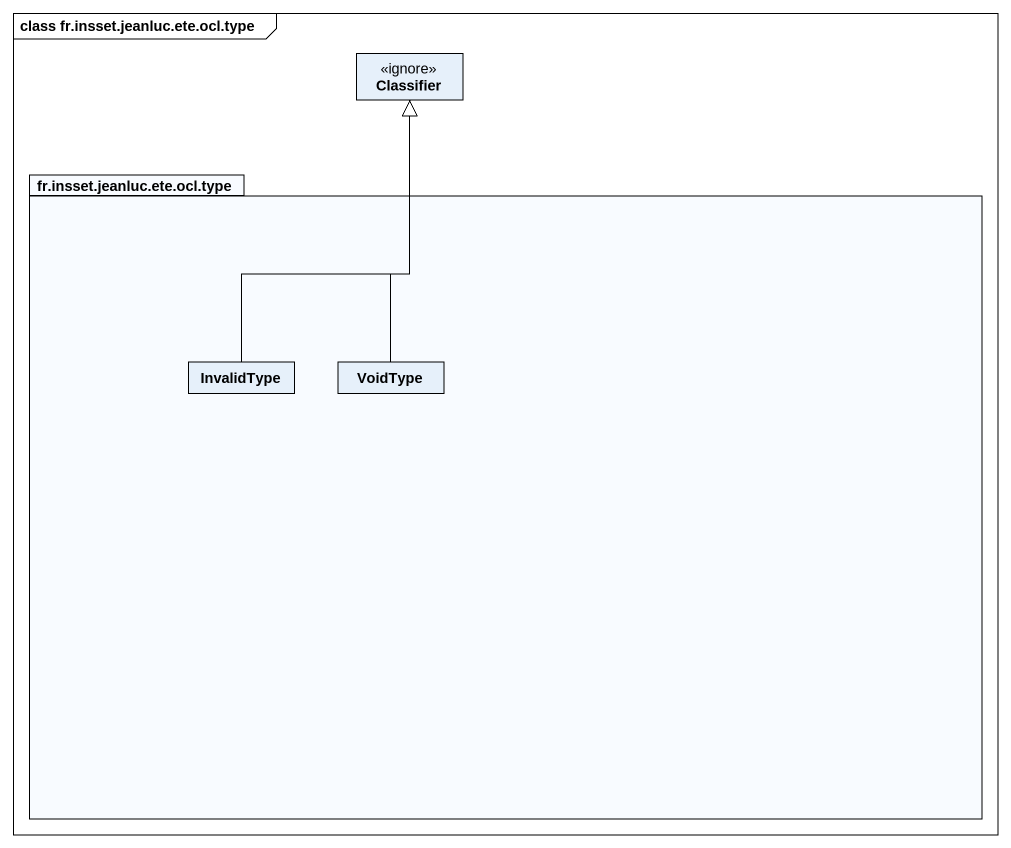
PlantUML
@startuml
mainframe class fr.insset.jeanluc.ete.ocl.type
hide circle
hide empty members
class Classifier <<ignore>>
package "fr.insset.jeanluc.ete.ocl.type" as fr_insset_jeanluc_ete_ocl {
  class InvalidType
  class VoidType
}
InvalidType -up-|> Classifier
VoidType -up-|> Classifier
@enduml
